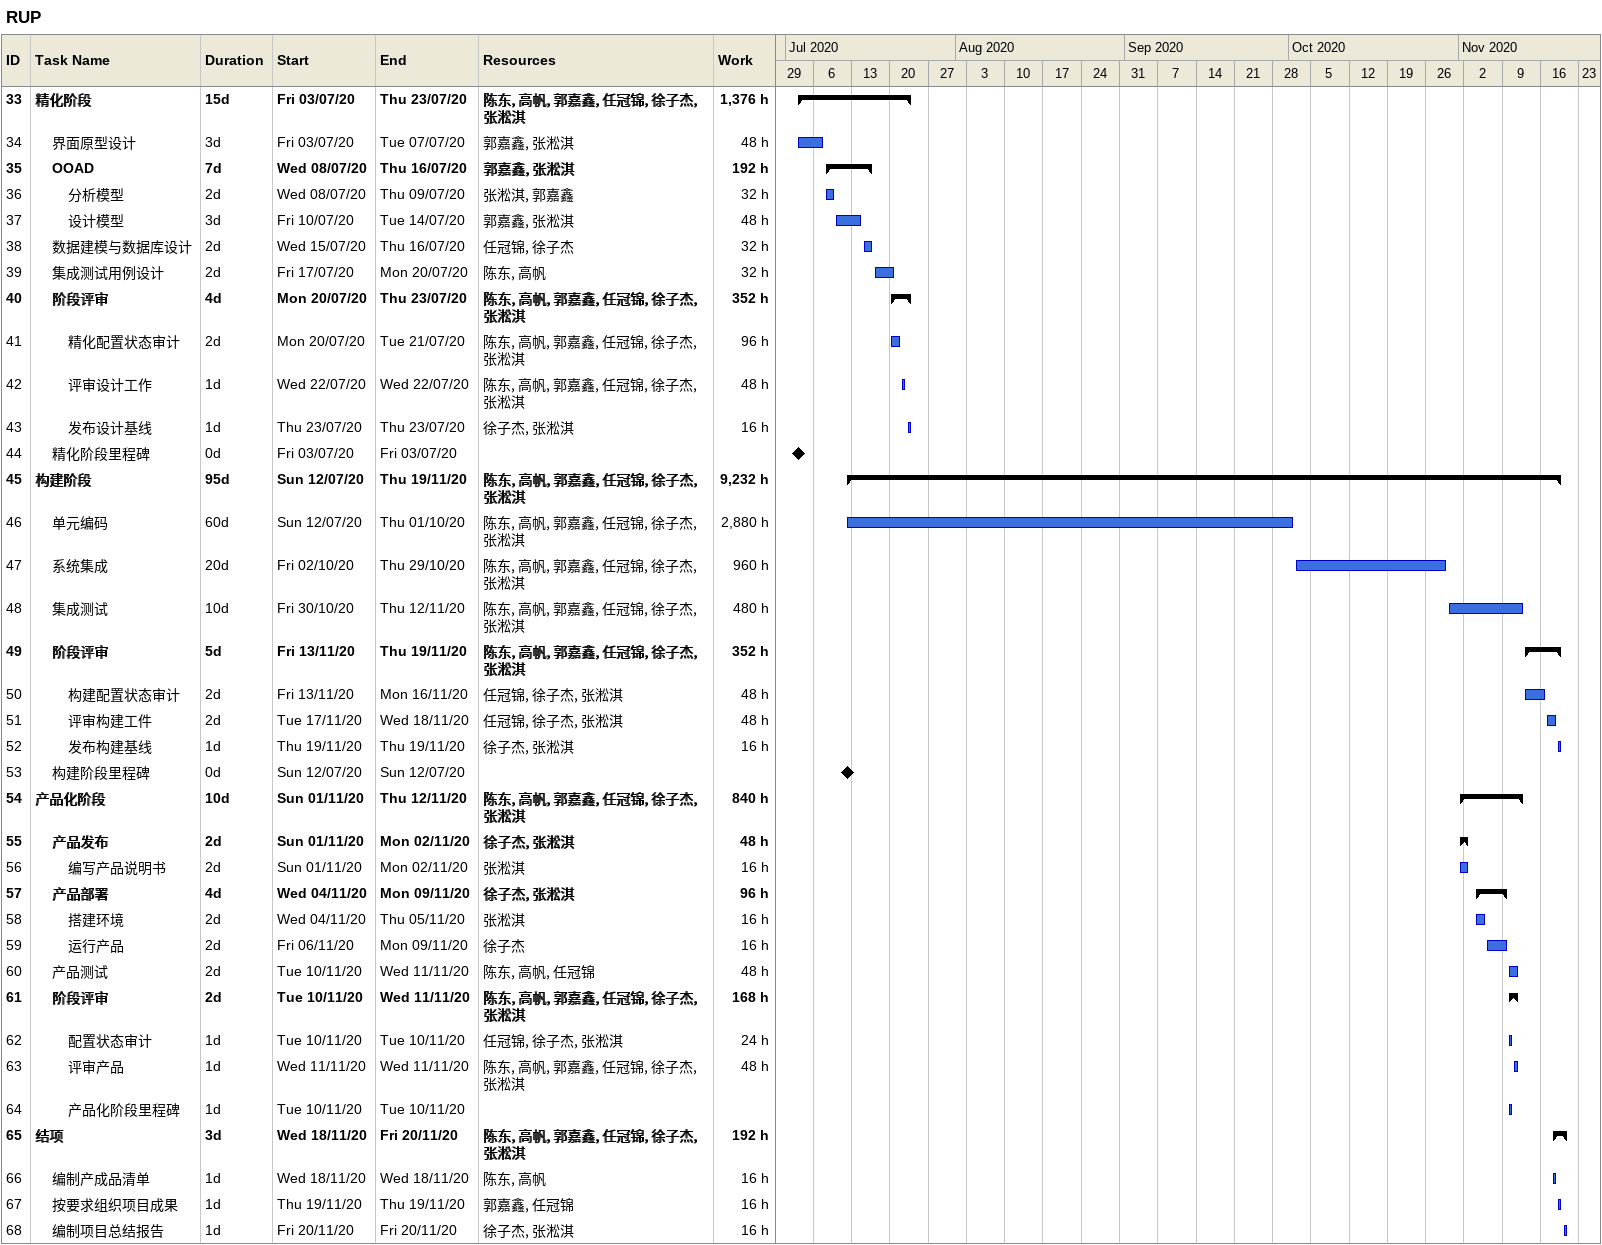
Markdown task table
RUP

| ID | Level | Task | Duration | Start | Finish | Resources | Work (h) |
|---|---|---|---|---|---|---|---|
| 33 | 1 | **精化阶段** | 15d | 2020-07-03 | 2020-07-23 | 陈东, 高帆, 郭嘉鑫, 任冠锦, 徐子杰, 张淞淇 | 1376 |
| 34 | 2 | 界面原型设计 | 3d | 2020-07-03 | 2020-07-07 | 郭嘉鑫, 张淞淇 | 48 |
| 35 | 2 | **OOAD** | 7d | 2020-07-08 | 2020-07-16 | 郭嘉鑫, 张淞淇 | 192 |
| 36 | 3 | 分析模型 | 2d | 2020-07-08 | 2020-07-09 | 张淞淇, 郭嘉鑫 | 32 |
| 37 | 3 | 设计模型 | 3d | 2020-07-10 | 2020-07-14 | 郭嘉鑫, 张淞淇 | 48 |
| 38 | 2 | 数据建模与数据库设计 | 2d | 2020-07-15 | 2020-07-16 | 任冠锦, 徐子杰 | 32 |
| 39 | 2 | 集成测试用例设计 | 2d | 2020-07-17 | 2020-07-20 | 陈东, 高帆 | 32 |
| 40 | 2 | **阶段评审** | 4d | 2020-07-20 | 2020-07-23 | 陈东, 高帆, 郭嘉鑫, 任冠锦, 徐子杰, 张淞淇 | 352 |
| 41 | 3 | 精化配置状态审计 | 2d | 2020-07-20 | 2020-07-21 | 陈东, 高帆, 郭嘉鑫, 任冠锦, 徐子杰, 张淞淇 | 96 |
| 42 | 3 | 评审设计工作 | 1d | 2020-07-22 | 2020-07-22 | 陈东, 高帆, 郭嘉鑫, 任冠锦, 徐子杰, 张淞淇 | 48 |
| 43 | 3 | 发布设计基线 | 1d | 2020-07-23 | 2020-07-23 | 徐子杰, 张淞淇 | 16 |
| 44 | 2 | 精化阶段里程碑 | 0d | 2020-07-03 | 2020-07-03 |  |  |
| 45 | 1 | **构建阶段** | 95d | 2020-07-12 | 2020-11-19 | 陈东, 高帆, 郭嘉鑫, 任冠锦, 徐子杰, 张淞淇 | 9232 |
| 46 | 2 | 单元编码 | 60d | 2020-07-12 | 2020-10-01 | 陈东, 高帆, 郭嘉鑫, 任冠锦, 徐子杰, 张淞淇 | 2880 |
| 47 | 2 | 系统集成 | 20d | 2020-10-02 | 2020-10-29 | 陈东, 高帆, 郭嘉鑫, 任冠锦, 徐子杰, 张淞淇 | 960 |
| 48 | 2 | 集成测试 | 10d | 2020-10-30 | 2020-11-12 | 陈东, 高帆, 郭嘉鑫, 任冠锦, 徐子杰, 张淞淇 | 480 |
| 49 | 2 | **阶段评审** | 5d | 2020-11-13 | 2020-11-19 | 陈东, 高帆, 郭嘉鑫, 任冠锦, 徐子杰, 张淞淇 | 352 |
| 50 | 3 | 构建配置状态审计 | 2d | 2020-11-13 | 2020-11-16 | 任冠锦, 徐子杰, 张淞淇 | 48 |
| 51 | 3 | 评审构建工件 | 2d | 2020-11-17 | 2020-11-18 | 任冠锦, 徐子杰, 张淞淇 | 48 |
| 52 | 3 | 发布构建基线 | 1d | 2020-11-19 | 2020-11-19 | 徐子杰, 张淞淇 | 16 |
| 53 | 2 | 构建阶段里程碑 | 0d | 2020-07-12 | 2020-07-12 |  |  |
| 54 | 1 | **产品化阶段** | 10d | 2020-11-01 | 2020-11-12 | 陈东, 高帆, 郭嘉鑫, 任冠锦, 徐子杰, 张淞淇 | 840 |
| 55 | 2 | **产品发布** | 2d | 2020-11-01 | 2020-11-02 | 徐子杰, 张淞淇 | 48 |
| 56 | 3 | 编写产品说明书 | 2d | 2020-11-01 | 2020-11-02 | 张淞淇 | 16 |
| 57 | 2 | **产品部署** | 4d | 2020-11-04 | 2020-11-09 | 徐子杰, 张淞淇 | 96 |
| 58 | 3 | 搭建环境 | 2d | 2020-11-04 | 2020-11-05 | 张淞淇 | 16 |
| 59 | 3 | 运行产品 | 2d | 2020-11-06 | 2020-11-09 | 徐子杰 | 16 |
| 60 | 2 | 产品测试 | 2d | 2020-11-10 | 2020-11-11 | 陈东, 高帆, 任冠锦 | 48 |
| 61 | 2 | **阶段评审** | 2d | 2020-11-10 | 2020-11-11 | 陈东, 高帆, 郭嘉鑫, 任冠锦, 徐子杰, 张淞淇 | 168 |
| 62 | 3 | 配置状态审计 | 1d | 2020-11-10 | 2020-11-10 | 任冠锦, 徐子杰, 张淞淇 | 24 |
| 63 | 3 | 评审产品 | 1d | 2020-11-11 | 2020-11-11 | 陈东, 高帆, 郭嘉鑫, 任冠锦, 徐子杰, 张淞淇 | 48 |
| 64 | 3 | 产品化阶段里程碑 | 1d | 2020-11-10 | 2020-11-10 |  |  |
| 65 | 1 | **结项** | 3d | 2020-11-18 | 2020-11-20 | 陈东, 高帆, 郭嘉鑫, 任冠锦, 徐子杰, 张淞淇 | 192 |
| 66 | 2 | 编制产成品清单 | 1d | 2020-11-18 | 2020-11-18 | 陈东, 高帆 | 16 |
| 67 | 2 | 按要求组织项目成果 | 1d | 2020-11-19 | 2020-11-19 | 郭嘉鑫, 任冠锦 | 16 |
| 68 | 2 | 编制项目总结报告 | 1d | 2020-11-20 | 2020-11-20 | 徐子杰, 张淞淇 | 16 |
